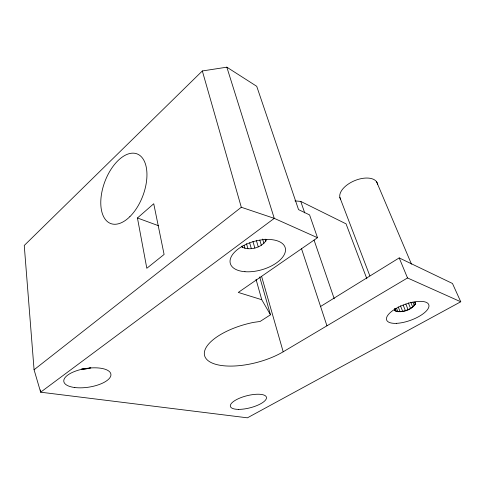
<?xml version="1.0" encoding="UTF-8"?>
<svg xmlns="http://www.w3.org/2000/svg" width="485" height="485" viewBox="0 0 485 485"><rect width="100%" height="100%" fill="white"/><g stroke="black" fill="none" stroke-linecap="round" stroke-linejoin="round"><path stroke-width="0.73" d="M394.796 308.442L394.554 309.691L395.032 310.709C401.95 313.534 412.499 309.824 415.7 302.992M241.882 246.974C250.108 251.194 262.421 247.58 266.805 239.329M460.75 301.773L407.509 277.96L283.191 351.795A48.858 19.897 -14.7 0 1 207.065 359.743A48.858 19.897 -14.7 0 1 253.594 322.379L260.093 321.47L270.478 314.801L261.754 299.712L238.28 292.437L317.505 237.705L309.588 214.922L298.536 209.623L256.729 86.306L226.841 67.179L202.33 70.962L24.25 245.471L34.071 369.752L40.649 392.195L247.423 417.821L460.75 301.773L452.475 283.476L399.197 257.911L320.567 306.484M137.443 217.983L153.739 203.742L164.1 254.449L146.816 268.284L137.443 217.983L158.68 225.792M34.071 369.752L241.306 207.259L274.267 218.365L317.505 237.705M90.089 367.957L87.973 368.6L82.032 369.152M90.822 367.854L84.972 369.043L81.48 369.012M294.941 200.875L300.761 201.421L346.054 223.846L366.86 278.802M376.639 181.875L411.48 264.167M399.197 257.911L407.509 277.96M414.517 302.167L415.378 304.259M412.935 302.161L414.372 305.659M410.74 302.21L412.741 307.102M408.334 302.901L410.601 308.478M405.842 304.095L408.109 309.709M403.162 305.095L405.418 310.709M400.471 305.799L402.708 311.418M398.209 306.866L400.155 311.782M396.542 308.266L397.936 311.782M395.081 308.612L396.184 311.418M394.481 309.303L395.032 310.709M339.833 197.353L369.843 275.874M300.761 201.421L304.701 212.873M314.056 240.081L334.238 298.79M301.446 248.49L326.945 325.811M226.841 67.179L274.267 218.365L40.649 392.195L40.467 389.94M265.149 239.129L265.804 241.306M262.621 239.032L263.913 243.379M259.845 240.196L261.336 245.258M256.341 240.311L258.238 246.829M252.94 241.427L254.825 247.981M261.591 276.371L283.191 351.795M202.33 70.962L241.306 207.259M259.699 276.929L270.478 314.801M249.672 242.846L251.321 248.641M246.513 243.694L247.944 248.775M256.031 279.342L261.754 299.712M244.113 245.452L244.925 248.362M242.051 245.974L242.458 247.435M340.622 199.305A20.079 10.797 -22.8 0 1 355.111 180.468A20.079 10.797 -22.8 0 1 377.621 184.536M415.16 302.167A10.9 4.195 -20 0 1 406.406 310.279A10.9 4.195 -20 0 1 394.778 309.46M129.865 216.662A37.236 20.279 -69.3 0 0 140.189 155.709A37.236 20.279 -69.3 0 0 101.553 193.794A37.236 20.279 -69.3 0 0 129.865 216.662M396.354 323.349A22.425 8.451 -19.9 0 0 428.964 306.223A22.425 8.451 -19.9 0 0 397.773 307.514A22.425 8.451 -19.9 0 0 396.354 323.349M238.626 409.376A18.6 6.238 -14.2 0 0 266.471 398.076A18.6 6.238 -14.2 0 0 240.099 397.955A18.6 6.238 -14.2 0 0 238.626 409.376M244.955 271.703A28.56 14.695 -16.1 0 0 285.483 249.187A28.56 14.695 -16.1 0 0 242.882 245.95A28.56 14.695 -16.1 0 0 244.955 271.703M74.793 387.527A23.82 9.439 -8.8 0 0 110.926 375.117A23.82 9.439 -8.8 0 0 76.345 370.825A23.82 9.439 -8.8 0 0 74.793 387.527"/></g></svg>
